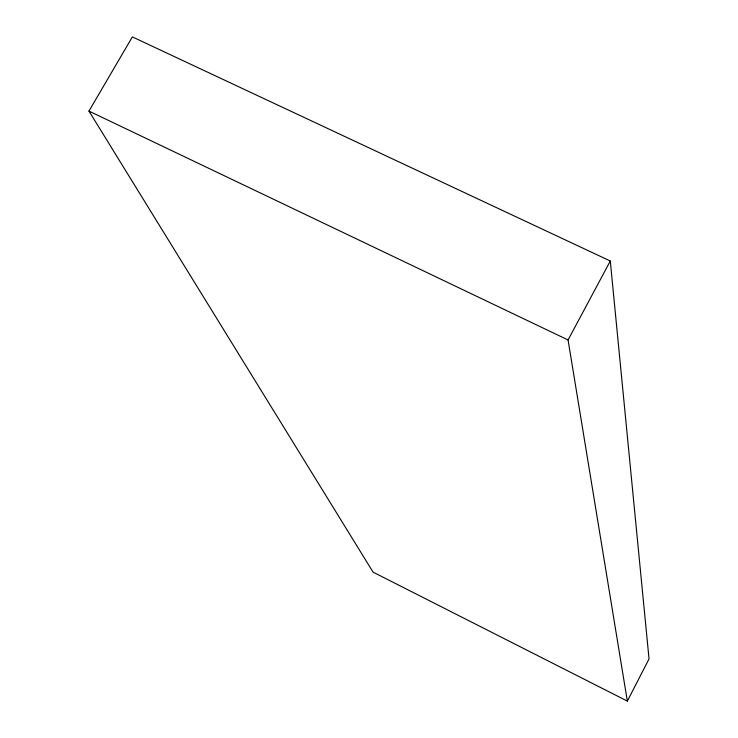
<?xml version="1.0" encoding="UTF-8"?>
<svg xmlns="http://www.w3.org/2000/svg" width="738" height="738" viewBox="0 0 738 738"><rect width="100%" height="100%" fill="white"/><g stroke="black" fill="none" stroke-linecap="round" stroke-linejoin="round"><path stroke-width="1.11" d="M627.346 701.1L649.043 658.923L610.289 261.003L132.37 36.9L88.957 111.087L373.077 572.135L627.346 701.1L568.066 339.969L610.289 261.003M88.957 111.087L568.066 339.969"/></g></svg>
